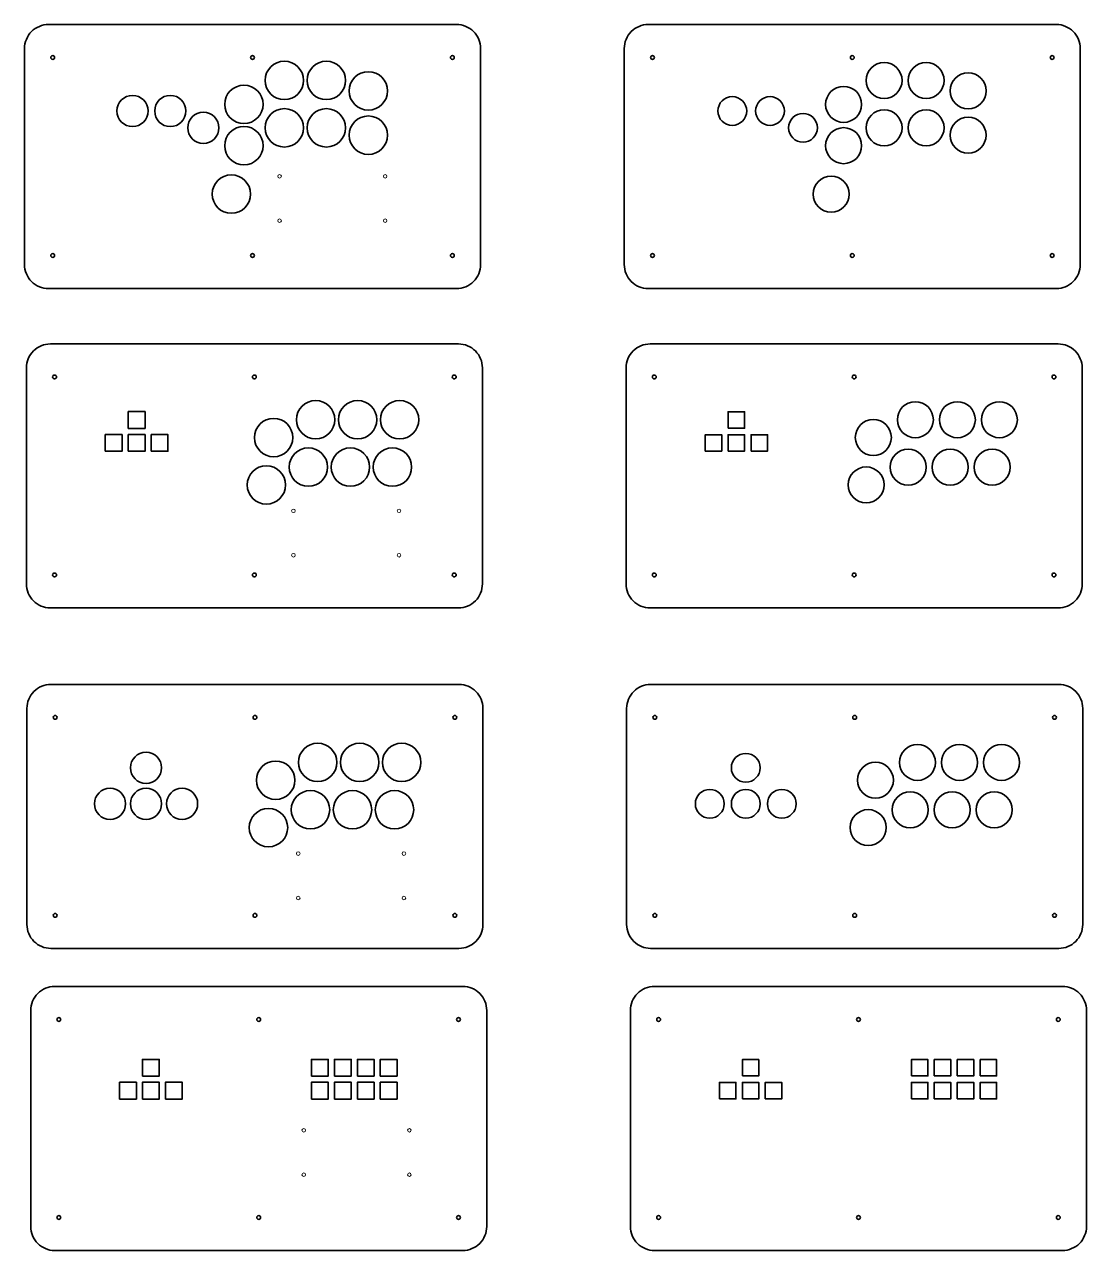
# Model space of a CAD drawing. Header units: millimetres. Extents: x 161 to 1941, y -2211 to 166.
# Drawn here: x 1056 to 1941, y -2211 to -1190 of the extents above; entities that cross this region are included whole.
import ezdxf

# ---------------------------------------------------------------- set-up
doc = ezdxf.new("R2010")
doc.units = ezdxf.units.MM
doc.header["$MEASUREMENT"] = 0
doc.layers.add('Layer 1', color=7, linetype='Continuous')

msp = doc.modelspace()

# ---------------------------------------------------------------- linework, layer by layer
at = {"layer": 'Layer 1', "color": 250, "lineweight": 35}
for points in [[(1142.7067, -1526.233), (1156.7067, -1526.233), (1156.7067, -1512.233), (1142.7067, -1512.233), (1142.7067, -1526.233)], [(1642.5494, -1526.083), (1656.2494, -1526.083), (1656.2494, -1512.383), (1642.5494, -1512.383), (1642.5494, -1526.083)], [(1123.6064, -1545.3333), (1137.6064, -1545.3333), (1137.6064, -1531.3333), (1123.6064, -1531.3333), (1123.6064, -1545.3333)], [(1142.7067, -1545.3333), (1156.7067, -1545.3333), (1156.7067, -1531.3333), (1142.7067, -1531.3333), (1142.7067, -1545.3333)], [(1161.8067, -1545.3333), (1175.8067, -1545.3333), (1175.8067, -1531.3333), (1161.8067, -1531.3333), (1161.8067, -1545.3333)], [(1623.4491, -1545.1833), (1637.1491, -1545.1833), (1637.1491, -1531.4833), (1623.4491, -1531.4833), (1623.4491, -1545.1833)], [(1642.5494, -1545.1833), (1656.2494, -1545.1833), (1656.2494, -1531.4833), (1642.5494, -1531.4833), (1642.5494, -1545.1833)], [(1661.6494, -1545.1833), (1675.3494, -1545.1833), (1675.3494, -1531.4833), (1661.6494, -1531.4833), (1661.6494, -1545.1833)], [(1154.5517, -2065.9898), (1168.5517, -2065.9898), (1168.5517, -2051.9898), (1154.5517, -2051.9898), (1154.5517, -2065.9898)], [(1295.3783, -2065.9898), (1309.3783, -2065.9898), (1309.3783, -2051.9898), (1295.3783, -2051.9898), (1295.3783, -2065.9898)], [(1314.4786, -2065.9898), (1328.4786, -2065.9898), (1328.4786, -2051.9898), (1314.4786, -2051.9898), (1314.4786, -2065.9898)], [(1333.5786, -2065.9898), (1347.5786, -2065.9898), (1347.5786, -2051.9898), (1333.5786, -2051.9898), (1333.5786, -2065.9898)], [(1352.6786, -2065.9898), (1366.6786, -2065.9898), (1366.6786, -2051.9898), (1352.6786, -2051.9898), (1352.6786, -2065.9898)], [(1654.3944, -2065.8398), (1668.0944, -2065.8398), (1668.0944, -2052.1398), (1654.3944, -2052.1398), (1654.3944, -2065.8398)], [(1795.221, -2065.8398), (1808.921, -2065.8398), (1808.921, -2052.1398), (1795.221, -2052.1398), (1795.221, -2065.8398)], [(1814.3213, -2065.8398), (1828.0213, -2065.8398), (1828.0213, -2052.1398), (1814.3213, -2052.1398), (1814.3213, -2065.8398)], [(1833.4213, -2065.8398), (1847.1213, -2065.8398), (1847.1213, -2052.1398), (1833.4213, -2052.1398), (1833.4213, -2065.8398)], [(1852.5213, -2065.8398), (1866.2213, -2065.8398), (1866.2213, -2052.1398), (1852.5213, -2052.1398), (1852.5213, -2065.8398)], [(1135.4514, -2085.0901), (1149.4514, -2085.0901), (1149.4514, -2071.0901), (1135.4514, -2071.0901), (1135.4514, -2085.0901)], [(1154.5517, -2085.0901), (1168.5517, -2085.0901), (1168.5517, -2071.0901), (1154.5517, -2071.0901), (1154.5517, -2085.0901)], [(1173.6517, -2085.0901), (1187.6517, -2085.0901), (1187.6517, -2071.0901), (1173.6517, -2071.0901), (1173.6517, -2085.0901)], [(1295.3783, -2085.0901), (1309.3783, -2085.0901), (1309.3783, -2071.0901), (1295.3783, -2071.0901), (1295.3783, -2085.0901)], [(1314.4786, -2085.0901), (1328.4786, -2085.0901), (1328.4786, -2071.0901), (1314.4786, -2071.0901), (1314.4786, -2085.0901)], [(1333.5786, -2085.0901), (1347.5786, -2085.0901), (1347.5786, -2071.0901), (1333.5786, -2071.0901), (1333.5786, -2085.0901)], [(1352.6786, -2085.0901), (1366.6786, -2085.0901), (1366.6786, -2071.0901), (1352.6786, -2071.0901), (1352.6786, -2085.0901)], [(1635.2941, -2084.9401), (1648.9941, -2084.9401), (1648.9941, -2071.2401), (1635.2941, -2071.2401), (1635.2941, -2084.9401)], [(1654.3944, -2084.9401), (1668.0944, -2084.9401), (1668.0944, -2071.2401), (1654.3944, -2071.2401), (1654.3944, -2084.9401)], [(1673.4944, -2084.9401), (1687.1944, -2084.9401), (1687.1944, -2071.2401), (1673.4944, -2071.2401), (1673.4944, -2084.9401)], [(1795.221, -2084.9401), (1808.921, -2084.9401), (1808.921, -2071.2401), (1795.221, -2071.2401), (1795.221, -2084.9401)], [(1814.3213, -2084.9401), (1828.0213, -2084.9401), (1828.0213, -2071.2401), (1814.3213, -2071.2401), (1814.3213, -2084.9401)], [(1833.4213, -2084.9401), (1847.1213, -2084.9401), (1847.1213, -2071.2401), (1833.4213, -2071.2401), (1833.4213, -2084.9401)], [(1852.5213, -2084.9401), (1866.2213, -2084.9401), (1866.2213, -2071.2401), (1852.5213, -2071.2401), (1852.5213, -2084.9401)]]:
    msp.add_lwpolyline(points, close=True, dxfattribs=at)
for centre, major_axis, ratio in [((1272.7595, -1236.3125), (0, 16), 1), ((1307.7595, -1236.3125), (0, 16), 1), ((1772.4522, -1236.3125), (0, 15), 1), ((1807.4522, -1236.3125), (0, 15), 1), ((1342.7595, -1245.0219), (0, 16), 1), ((1842.4522, -1245.0219), (0, 15), 1), ((1239.0695, -1256.2667), (0, 16), 1), ((1738.7622, -1256.2667), (0, 15), 1), ((1146.2814, -1261.7753), (0, 13.0001), 0.999992308), ((1177.7313, -1261.7504), (0, 13.0001), 0.999992308), ((1645.9741, -1261.7753), (0, 12.0001), 0.999991667), ((1677.424, -1261.7504), (0, 12.0001), 0.999991667), ((1205.2563, -1275.7878), (0, 13.0001), 0.999992308), ((1272.7552, -1275.8125), (0, 16), 1), ((1307.7552, -1275.8125), (0, 16), 1), ((1342.7552, -1281.9314), (0, 16), 1), ((1704.949, -1275.7878), (0, 12.0001), 0.999991667), ((1772.4479, -1275.8125), (0, 15), 1), ((1807.4479, -1275.8125), (0, 15), 1), ((1239.0695, -1290.6625), (0, 16), 1), ((1738.7622, -1290.6625), (0, 15), 1), ((1842.4479, -1281.9314), (0, 15), 1), ((1228.6273, -1331.0115), (0, 16), 1), ((1728.32, -1331.0115), (0, 15), 1), ((1298.8138, -1519.0129), (0, 16), 1), ((1333.8138, -1519.0004), (0, 16), 1), ((1368.8138, -1519.0129), (0, 16), 1), ((1798.5065, -1519.0129), (0, 15), 1), ((1833.5065, -1519.0004), (0, 15), 1), ((1868.5065, -1519.0129), (0, 15), 1), ((1263.8138, -1533.8629), (0, 16), 1), ((1763.5065, -1533.8629), (0, 15), 1), ((1292.8138, -1558.5004), (0, 16), 1), ((1327.8139, -1558.5004), (0, 16), 1), ((1362.8138, -1558.5004), (0, 16), 1), ((1792.5065, -1558.5004), (0, 15), 1), ((1827.5066, -1558.5004), (0, 15), 1), ((1862.5065, -1558.5004), (0, 15), 1), ((1257.8138, -1573.3504), (0, 16), 1), ((1757.5065, -1573.3504), (0, 15), 1), ((1157.5312, -1809.0381), (0, 13.0001), 0.999992308), ((1300.5375, -1804.5567), (0, 16), 1), ((1335.5375, -1804.5442), (0, 16), 1), ((1370.5375, -1804.5567), (0, 16), 1), ((1657.2239, -1809.0381), (0, 12.0001), 0.999991667), ((1800.2302, -1804.5567), (0, 15), 1), ((1835.2302, -1804.5442), (0, 15), 1), ((1870.2302, -1804.5567), (0, 15), 1), ((1265.5375, -1819.4067), (0, 16), 1), ((1765.2302, -1819.4067), (0, 15), 1), ((1127.5312, -1839.0381), (0, 13.0001), 0.999992308), ((1157.5312, -1839.0381), (0, 13.0001), 0.999992308), ((1187.5312, -1839.0381), (0, 13.0001), 0.999992308), ((1294.5375, -1844.0442), (0, 16), 1), ((1329.5376, -1844.0442), (0, 16), 1), ((1364.5375, -1844.0442), (0, 16), 1), ((1627.2239, -1839.0381), (0, 12.0001), 0.999991667), ((1657.2239, -1839.0381), (0, 12.0001), 0.999991667), ((1687.2239, -1839.0381), (0, 12.0001), 0.999991667), ((1794.2302, -1844.0442), (0, 15), 1), ((1829.2303, -1844.0442), (0, 15), 1), ((1864.2302, -1844.0442), (0, 15), 1), ((1259.5375, -1858.8942), (0, 16), 1), ((1759.2302, -1858.8942), (0, 15), 1)]:
    msp.add_ellipse(centre, major_axis=major_axis, ratio=ratio, dxfattribs=at)
at = {"layer": 'Layer 1', "lineweight": 35}
for points, knots in [([(1076.2829, -1409.7195), (1076.2829, -1409.7195), (1416.2829, -1409.7195), (1416.2829, -1409.7195), (1421.5906, -1409.7161), (1426.6796, -1407.6044), (1430.4303, -1403.8489), (1434.181, -1400.0935), (1436.2863, -1395.0271), (1436.2829, -1389.7195), (1436.2829, -1389.7195), (1436.2829, -1209.7195), (1436.2829, -1209.7195), (1436.2796, -1204.4118), (1434.1679, -1199.3228), (1430.4124, -1195.5721), (1426.6569, -1191.8214), (1421.5906, -1189.7161), (1416.2829, -1189.7195), (1416.2829, -1189.7195), (1076.2829, -1189.7195), (1076.2829, -1189.7195), (1070.9752, -1189.7228), (1065.8863, -1191.8345), (1062.1355, -1195.59), (1058.3848, -1199.3454), (1056.2796, -1204.4118), (1056.2829, -1209.7195), (1056.2829, -1209.7195), (1056.2829, -1389.7195), (1056.2829, -1389.7195), (1056.2863, -1395.0271), (1058.3979, -1400.1161), (1062.1534, -1403.8668), (1065.9089, -1407.6175), (1070.9752, -1409.7228), (1076.2829, -1409.7195)], [0, 0, 0, 0, 0.083333333, 0.083333333, 0.083333333, 0.166666667, 0.166666667, 0.166666667, 0.25, 0.25, 0.25, 0.333333333, 0.333333333, 0.333333333, 0.416666667, 0.416666667, 0.416666667, 0.5, 0.5, 0.5, 0.583333333, 0.583333333, 0.583333333, 0.666666667, 0.666666667, 0.666666667, 0.75, 0.75, 0.75, 0.833333333, 0.833333333, 0.833333333, 0.916666667, 0.916666667, 0.916666667, 1, 1, 1, 1]), ([(1575.9756, -1409.7195), (1575.9756, -1409.7195), (1915.9756, -1409.7195), (1915.9756, -1409.7195), (1921.2833, -1409.7161), (1926.3723, -1407.6044), (1930.123, -1403.8489), (1933.8737, -1400.0935), (1935.979, -1395.0271), (1935.9756, -1389.7195), (1935.9756, -1389.7195), (1935.9756, -1209.7195), (1935.9756, -1209.7195), (1935.9723, -1204.4118), (1933.8606, -1199.3228), (1930.1051, -1195.5721), (1926.3496, -1191.8214), (1921.2833, -1189.7161), (1915.9756, -1189.7195), (1915.9756, -1189.7195), (1575.9756, -1189.7195), (1575.9756, -1189.7195), (1570.6679, -1189.7228), (1565.579, -1191.8345), (1561.8282, -1195.59), (1558.0775, -1199.3454), (1555.9723, -1204.4118), (1555.9756, -1209.7195), (1555.9756, -1209.7195), (1555.9756, -1389.7195), (1555.9756, -1389.7195), (1555.979, -1395.0271), (1558.0906, -1400.1161), (1561.8461, -1403.8668), (1565.6016, -1407.6175), (1570.6679, -1409.7228), (1575.9756, -1409.7195)], [0, 0, 0, 0, 0.083333333, 0.083333333, 0.083333333, 0.166666667, 0.166666667, 0.166666667, 0.25, 0.25, 0.25, 0.333333333, 0.333333333, 0.333333333, 0.416666667, 0.416666667, 0.416666667, 0.5, 0.5, 0.5, 0.583333333, 0.583333333, 0.583333333, 0.666666667, 0.666666667, 0.666666667, 0.75, 0.75, 0.75, 0.833333333, 0.833333333, 0.833333333, 0.916666667, 0.916666667, 0.916666667, 1, 1, 1, 1]), ([(1081.3828, -1217.2195), (1081.3828, -1216.3358), (1080.6665, -1215.6195), (1079.7828, -1215.6195), (1078.8991, -1215.6195), (1078.1828, -1216.3358), (1078.1828, -1217.2195), (1078.1828, -1218.1032), (1078.8991, -1218.8195), (1079.7828, -1218.8195), (1080.6665, -1218.8195), (1081.3828, -1218.1032), (1081.3828, -1217.2195)], [0, 0, 0, 0, 0.25, 0.25, 0.25, 0.5, 0.5, 0.5, 0.75, 0.75, 0.75, 1, 1, 1, 1]), ([(1247.8829, -1217.2195), (1247.8829, -1216.3358), (1247.1666, -1215.6195), (1246.2829, -1215.6195), (1245.3992, -1215.6195), (1244.6829, -1216.3358), (1244.6829, -1217.2195), (1244.6829, -1218.1032), (1245.3992, -1218.8195), (1246.2829, -1218.8195), (1247.1666, -1218.8195), (1247.8829, -1218.1032), (1247.8829, -1217.2195)], [0, 0, 0, 0, 0.25, 0.25, 0.25, 0.5, 0.5, 0.5, 0.75, 0.75, 0.75, 1, 1, 1, 1]), ([(1414.3828, -1217.2195), (1414.3828, -1216.3358), (1413.6665, -1215.6195), (1412.7828, -1215.6195), (1411.8991, -1215.6195), (1411.1828, -1216.3358), (1411.1828, -1217.2195), (1411.1828, -1218.1032), (1411.8991, -1218.8195), (1412.7828, -1218.8195), (1413.6665, -1218.8195), (1414.3828, -1218.1032), (1414.3828, -1217.2195)], [0, 0, 0, 0, 0.25, 0.25, 0.25, 0.5, 0.5, 0.5, 0.75, 0.75, 0.75, 1, 1, 1, 1]), ([(1581.0755, -1217.2195), (1581.0755, -1216.3358), (1580.3592, -1215.6195), (1579.4755, -1215.6195), (1578.5918, -1215.6195), (1577.8755, -1216.3358), (1577.8755, -1217.2195), (1577.8755, -1218.1032), (1578.5918, -1218.8195), (1579.4755, -1218.8195), (1580.3592, -1218.8195), (1581.0755, -1218.1032), (1581.0755, -1217.2195)], [0, 0, 0, 0, 0.25, 0.25, 0.25, 0.5, 0.5, 0.5, 0.75, 0.75, 0.75, 1, 1, 1, 1]), ([(1747.5756, -1217.2195), (1747.5756, -1216.3358), (1746.8593, -1215.6195), (1745.9756, -1215.6195), (1745.0919, -1215.6195), (1744.3756, -1216.3358), (1744.3756, -1217.2195), (1744.3756, -1218.1032), (1745.0919, -1218.8195), (1745.9756, -1218.8195), (1746.8593, -1218.8195), (1747.5756, -1218.1032), (1747.5756, -1217.2195)], [0, 0, 0, 0, 0.25, 0.25, 0.25, 0.5, 0.5, 0.5, 0.75, 0.75, 0.75, 1, 1, 1, 1]), ([(1914.0755, -1217.2195), (1914.0755, -1216.3358), (1913.3592, -1215.6195), (1912.4755, -1215.6195), (1911.5918, -1215.6195), (1910.8755, -1216.3358), (1910.8755, -1217.2195), (1910.8755, -1218.1032), (1911.5918, -1218.8195), (1912.4755, -1218.8195), (1913.3592, -1218.8195), (1914.0755, -1218.1032), (1914.0755, -1217.2195)], [0, 0, 0, 0, 0.25, 0.25, 0.25, 0.5, 0.5, 0.5, 0.75, 0.75, 0.75, 1, 1, 1, 1]), ([(1081.3828, -1382.2195), (1081.3828, -1381.3358), (1080.6665, -1380.6195), (1079.7828, -1380.6195), (1078.8991, -1380.6195), (1078.1828, -1381.3358), (1078.1828, -1382.2195), (1078.1828, -1383.1032), (1078.8991, -1383.8195), (1079.7828, -1383.8195), (1080.6665, -1383.8195), (1081.3828, -1383.1032), (1081.3828, -1382.2195)], [0, 0, 0, 0, 0.25, 0.25, 0.25, 0.5, 0.5, 0.5, 0.75, 0.75, 0.75, 1, 1, 1, 1]), ([(1247.8829, -1382.2195), (1247.8829, -1381.3358), (1247.1666, -1380.6195), (1246.2829, -1380.6195), (1245.3992, -1380.6195), (1244.6829, -1381.3358), (1244.6829, -1382.2195), (1244.6829, -1383.1032), (1245.3992, -1383.8195), (1246.2829, -1383.8195), (1247.1666, -1383.8195), (1247.8829, -1383.1032), (1247.8829, -1382.2195)], [0, 0, 0, 0, 0.25, 0.25, 0.25, 0.5, 0.5, 0.5, 0.75, 0.75, 0.75, 1, 1, 1, 1]), ([(1414.3828, -1382.2195), (1414.3828, -1381.3358), (1413.6665, -1380.6195), (1412.7828, -1380.6195), (1411.8991, -1380.6195), (1411.1828, -1381.3358), (1411.1828, -1382.2195), (1411.1828, -1383.1032), (1411.8991, -1383.8195), (1412.7828, -1383.8195), (1413.6665, -1383.8195), (1414.3828, -1383.1032), (1414.3828, -1382.2195)], [0, 0, 0, 0, 0.25, 0.25, 0.25, 0.5, 0.5, 0.5, 0.75, 0.75, 0.75, 1, 1, 1, 1]), ([(1581.0755, -1382.2195), (1581.0755, -1381.3358), (1580.3592, -1380.6195), (1579.4755, -1380.6195), (1578.5918, -1380.6195), (1577.8755, -1381.3358), (1577.8755, -1382.2195), (1577.8755, -1383.1032), (1578.5918, -1383.8195), (1579.4755, -1383.8195), (1580.3592, -1383.8195), (1581.0755, -1383.1032), (1581.0755, -1382.2195)], [0, 0, 0, 0, 0.25, 0.25, 0.25, 0.5, 0.5, 0.5, 0.75, 0.75, 0.75, 1, 1, 1, 1]), ([(1747.5756, -1382.2195), (1747.5756, -1381.3358), (1746.8593, -1380.6195), (1745.9756, -1380.6195), (1745.0919, -1380.6195), (1744.3756, -1381.3358), (1744.3756, -1382.2195), (1744.3756, -1383.1032), (1745.0919, -1383.8195), (1745.9756, -1383.8195), (1746.8593, -1383.8195), (1747.5756, -1383.1032), (1747.5756, -1382.2195)], [0, 0, 0, 0, 0.25, 0.25, 0.25, 0.5, 0.5, 0.5, 0.75, 0.75, 0.75, 1, 1, 1, 1]), ([(1914.0755, -1382.2195), (1914.0755, -1381.3358), (1913.3592, -1380.6195), (1912.4755, -1380.6195), (1911.5918, -1380.6195), (1910.8755, -1381.3358), (1910.8755, -1382.2195), (1910.8755, -1383.1032), (1911.5918, -1383.8195), (1912.4755, -1383.8195), (1913.3592, -1383.8195), (1914.0755, -1383.1032), (1914.0755, -1382.2195)], [0, 0, 0, 0, 0.25, 0.25, 0.25, 0.5, 0.5, 0.5, 0.75, 0.75, 0.75, 1, 1, 1, 1]), ([(1077.8138, -1675.8629), (1077.8138, -1675.8629), (1417.8138, -1675.8629), (1417.8138, -1675.8629), (1423.1215, -1675.8595), (1428.2105, -1673.7478), (1431.9612, -1669.9923), (1435.7119, -1666.2369), (1437.8172, -1661.1705), (1437.8138, -1655.8629), (1437.8138, -1655.8629), (1437.8138, -1475.8629), (1437.8138, -1475.8629), (1437.8105, -1470.5552), (1435.6988, -1465.4662), (1431.9433, -1461.7155), (1428.1878, -1457.9648), (1423.1215, -1455.8595), (1417.8138, -1455.8629), (1417.8138, -1455.8629), (1077.8138, -1455.8629), (1077.8138, -1455.8629), (1072.5061, -1455.8662), (1067.4172, -1457.9779), (1063.6664, -1461.7334), (1059.9157, -1465.4888), (1057.8105, -1470.5552), (1057.8138, -1475.8629), (1057.8138, -1475.8629), (1057.8138, -1655.8629), (1057.8138, -1655.8629), (1057.8172, -1661.1705), (1059.9288, -1666.2595), (1063.6843, -1670.0102), (1067.4398, -1673.7609), (1072.5061, -1675.8662), (1077.8138, -1675.8629)], [0, 0, 0, 0, 0.083333333, 0.083333333, 0.083333333, 0.166666667, 0.166666667, 0.166666667, 0.25, 0.25, 0.25, 0.333333333, 0.333333333, 0.333333333, 0.416666667, 0.416666667, 0.416666667, 0.5, 0.5, 0.5, 0.583333333, 0.583333333, 0.583333333, 0.666666667, 0.666666667, 0.666666667, 0.75, 0.75, 0.75, 0.833333333, 0.833333333, 0.833333333, 0.916666667, 0.916666667, 0.916666667, 1, 1, 1, 1]), ([(1577.5065, -1675.8629), (1577.5065, -1675.8629), (1917.5065, -1675.8629), (1917.5065, -1675.8629), (1922.8142, -1675.8595), (1927.9032, -1673.7478), (1931.6539, -1669.9923), (1935.4046, -1666.2369), (1937.5099, -1661.1705), (1937.5065, -1655.8629), (1937.5065, -1655.8629), (1937.5065, -1475.8629), (1937.5065, -1475.8629), (1937.5032, -1470.5552), (1935.3915, -1465.4662), (1931.636, -1461.7155), (1927.8805, -1457.9648), (1922.8142, -1455.8595), (1917.5065, -1455.8629), (1917.5065, -1455.8629), (1577.5065, -1455.8629), (1577.5065, -1455.8629), (1572.1988, -1455.8662), (1567.1099, -1457.9779), (1563.3591, -1461.7334), (1559.6084, -1465.4888), (1557.5032, -1470.5552), (1557.5065, -1475.8629), (1557.5065, -1475.8629), (1557.5065, -1655.8629), (1557.5065, -1655.8629), (1557.5099, -1661.1705), (1559.6215, -1666.2595), (1563.377, -1670.0102), (1567.1325, -1673.7609), (1572.1988, -1675.8662), (1577.5065, -1675.8629)], [0, 0, 0, 0, 0.083333333, 0.083333333, 0.083333333, 0.166666667, 0.166666667, 0.166666667, 0.25, 0.25, 0.25, 0.333333333, 0.333333333, 0.333333333, 0.416666667, 0.416666667, 0.416666667, 0.5, 0.5, 0.5, 0.583333333, 0.583333333, 0.583333333, 0.666666667, 0.666666667, 0.666666667, 0.75, 0.75, 0.75, 0.833333333, 0.833333333, 0.833333333, 0.916666667, 0.916666667, 0.916666667, 1, 1, 1, 1]), ([(1082.9137, -1483.3629), (1082.9137, -1482.4792), (1082.1974, -1481.7629), (1081.3137, -1481.7629), (1080.43, -1481.7629), (1079.7137, -1482.4792), (1079.7137, -1483.3629), (1079.7137, -1484.2466), (1080.43, -1484.9629), (1081.3137, -1484.9629), (1082.1974, -1484.9629), (1082.9137, -1484.2466), (1082.9137, -1483.3629)], [0, 0, 0, 0, 0.25, 0.25, 0.25, 0.5, 0.5, 0.5, 0.75, 0.75, 0.75, 1, 1, 1, 1]), ([(1249.4138, -1483.3629), (1249.4138, -1482.4792), (1248.6975, -1481.7629), (1247.8138, -1481.7629), (1246.9301, -1481.7629), (1246.2138, -1482.4792), (1246.2138, -1483.3629), (1246.2138, -1484.2466), (1246.9301, -1484.9629), (1247.8138, -1484.9629), (1248.6975, -1484.9629), (1249.4138, -1484.2466), (1249.4138, -1483.3629)], [0, 0, 0, 0, 0.25, 0.25, 0.25, 0.5, 0.5, 0.5, 0.75, 0.75, 0.75, 1, 1, 1, 1]), ([(1415.9137, -1483.3629), (1415.9137, -1482.4792), (1415.1974, -1481.7629), (1414.3137, -1481.7629), (1413.43, -1481.7629), (1412.7137, -1482.4792), (1412.7137, -1483.3629), (1412.7137, -1484.2466), (1413.43, -1484.9629), (1414.3137, -1484.9629), (1415.1974, -1484.9629), (1415.9137, -1484.2466), (1415.9137, -1483.3629)], [0, 0, 0, 0, 0.25, 0.25, 0.25, 0.5, 0.5, 0.5, 0.75, 0.75, 0.75, 1, 1, 1, 1]), ([(1582.6064, -1483.3629), (1582.6064, -1482.4792), (1581.8901, -1481.7629), (1581.0064, -1481.7629), (1580.1227, -1481.7629), (1579.4064, -1482.4792), (1579.4064, -1483.3629), (1579.4064, -1484.2466), (1580.1227, -1484.9629), (1581.0064, -1484.9629), (1581.8901, -1484.9629), (1582.6064, -1484.2466), (1582.6064, -1483.3629)], [0, 0, 0, 0, 0.25, 0.25, 0.25, 0.5, 0.5, 0.5, 0.75, 0.75, 0.75, 1, 1, 1, 1]), ([(1749.1065, -1483.3629), (1749.1065, -1482.4792), (1748.3902, -1481.7629), (1747.5065, -1481.7629), (1746.6228, -1481.7629), (1745.9065, -1482.4792), (1745.9065, -1483.3629), (1745.9065, -1484.2466), (1746.6228, -1484.9629), (1747.5065, -1484.9629), (1748.3902, -1484.9629), (1749.1065, -1484.2466), (1749.1065, -1483.3629)], [0, 0, 0, 0, 0.25, 0.25, 0.25, 0.5, 0.5, 0.5, 0.75, 0.75, 0.75, 1, 1, 1, 1]), ([(1915.6064, -1483.3629), (1915.6064, -1482.4792), (1914.8901, -1481.7629), (1914.0064, -1481.7629), (1913.1227, -1481.7629), (1912.4064, -1482.4792), (1912.4064, -1483.3629), (1912.4064, -1484.2466), (1913.1227, -1484.9629), (1914.0064, -1484.9629), (1914.8901, -1484.9629), (1915.6064, -1484.2466), (1915.6064, -1483.3629)], [0, 0, 0, 0, 0.25, 0.25, 0.25, 0.5, 0.5, 0.5, 0.75, 0.75, 0.75, 1, 1, 1, 1]), ([(1082.9137, -1648.3629), (1082.9137, -1647.4792), (1082.1974, -1646.7629), (1081.3137, -1646.7629), (1080.43, -1646.7629), (1079.7137, -1647.4792), (1079.7137, -1648.3629), (1079.7137, -1649.2466), (1080.43, -1649.9629), (1081.3137, -1649.9629), (1082.1974, -1649.9629), (1082.9137, -1649.2466), (1082.9137, -1648.3629)], [0, 0, 0, 0, 0.25, 0.25, 0.25, 0.5, 0.5, 0.5, 0.75, 0.75, 0.75, 1, 1, 1, 1]), ([(1249.4138, -1648.3629), (1249.4138, -1647.4792), (1248.6975, -1646.7629), (1247.8138, -1646.7629), (1246.9301, -1646.7629), (1246.2138, -1647.4792), (1246.2138, -1648.3629), (1246.2138, -1649.2466), (1246.9301, -1649.9629), (1247.8138, -1649.9629), (1248.6975, -1649.9629), (1249.4138, -1649.2466), (1249.4138, -1648.3629)], [0, 0, 0, 0, 0.25, 0.25, 0.25, 0.5, 0.5, 0.5, 0.75, 0.75, 0.75, 1, 1, 1, 1]), ([(1415.9137, -1648.3629), (1415.9137, -1647.4792), (1415.1974, -1646.7629), (1414.3137, -1646.7629), (1413.43, -1646.7629), (1412.7137, -1647.4792), (1412.7137, -1648.3629), (1412.7137, -1649.2466), (1413.43, -1649.9629), (1414.3137, -1649.9629), (1415.1974, -1649.9629), (1415.9137, -1649.2466), (1415.9137, -1648.3629)], [0, 0, 0, 0, 0.25, 0.25, 0.25, 0.5, 0.5, 0.5, 0.75, 0.75, 0.75, 1, 1, 1, 1]), ([(1582.6064, -1648.3629), (1582.6064, -1647.4792), (1581.8901, -1646.7629), (1581.0064, -1646.7629), (1580.1227, -1646.7629), (1579.4064, -1647.4792), (1579.4064, -1648.3629), (1579.4064, -1649.2466), (1580.1227, -1649.9629), (1581.0064, -1649.9629), (1581.8901, -1649.9629), (1582.6064, -1649.2466), (1582.6064, -1648.3629)], [0, 0, 0, 0, 0.25, 0.25, 0.25, 0.5, 0.5, 0.5, 0.75, 0.75, 0.75, 1, 1, 1, 1]), ([(1749.1065, -1648.3629), (1749.1065, -1647.4792), (1748.3902, -1646.7629), (1747.5065, -1646.7629), (1746.6228, -1646.7629), (1745.9065, -1647.4792), (1745.9065, -1648.3629), (1745.9065, -1649.2466), (1746.6228, -1649.9629), (1747.5065, -1649.9629), (1748.3902, -1649.9629), (1749.1065, -1649.2466), (1749.1065, -1648.3629)], [0, 0, 0, 0, 0.25, 0.25, 0.25, 0.5, 0.5, 0.5, 0.75, 0.75, 0.75, 1, 1, 1, 1]), ([(1915.6064, -1648.3629), (1915.6064, -1647.4792), (1914.8901, -1646.7629), (1914.0064, -1646.7629), (1913.1227, -1646.7629), (1912.4064, -1647.4792), (1912.4064, -1648.3629), (1912.4064, -1649.2466), (1913.1227, -1649.9629), (1914.0064, -1649.9629), (1914.8901, -1649.9629), (1915.6064, -1649.2466), (1915.6064, -1648.3629)], [0, 0, 0, 0, 0.25, 0.25, 0.25, 0.5, 0.5, 0.5, 0.75, 0.75, 0.75, 1, 1, 1, 1]), ([(1078.2763, -1959.5304), (1078.2763, -1959.5304), (1418.2763, -1959.5304), (1418.2763, -1959.5304), (1423.584, -1959.527), (1428.673, -1957.4153), (1432.4237, -1953.6598), (1436.1744, -1949.9044), (1438.2797, -1944.838), (1438.2763, -1939.5304), (1438.2763, -1939.5304), (1438.2763, -1759.5304), (1438.2763, -1759.5304), (1438.273, -1754.2227), (1436.1613, -1749.1337), (1432.4058, -1745.383), (1428.6503, -1741.6323), (1423.584, -1739.527), (1418.2763, -1739.5304), (1418.2763, -1739.5304), (1078.2763, -1739.5304), (1078.2763, -1739.5304), (1072.9686, -1739.5337), (1067.8797, -1741.6454), (1064.1289, -1745.4009), (1060.3782, -1749.1563), (1058.273, -1754.2227), (1058.2763, -1759.5304), (1058.2763, -1759.5304), (1058.2763, -1939.5304), (1058.2763, -1939.5304), (1058.2797, -1944.838), (1060.3913, -1949.927), (1064.1468, -1953.6777), (1067.9023, -1957.4284), (1072.9686, -1959.5337), (1078.2763, -1959.5304)], [0, 0, 0, 0, 0.083333333, 0.083333333, 0.083333333, 0.166666667, 0.166666667, 0.166666667, 0.25, 0.25, 0.25, 0.333333333, 0.333333333, 0.333333333, 0.416666667, 0.416666667, 0.416666667, 0.5, 0.5, 0.5, 0.583333333, 0.583333333, 0.583333333, 0.666666667, 0.666666667, 0.666666667, 0.75, 0.75, 0.75, 0.833333333, 0.833333333, 0.833333333, 0.916666667, 0.916666667, 0.916666667, 1, 1, 1, 1]), ([(1577.969, -1959.5304), (1577.969, -1959.5304), (1917.969, -1959.5304), (1917.969, -1959.5304), (1923.2767, -1959.527), (1928.3657, -1957.4153), (1932.1164, -1953.6598), (1935.8671, -1949.9044), (1937.9724, -1944.838), (1937.969, -1939.5304), (1937.969, -1939.5304), (1937.969, -1759.5304), (1937.969, -1759.5304), (1937.9657, -1754.2227), (1935.854, -1749.1337), (1932.0985, -1745.383), (1928.343, -1741.6323), (1923.2767, -1739.527), (1917.969, -1739.5304), (1917.969, -1739.5304), (1577.969, -1739.5304), (1577.969, -1739.5304), (1572.6613, -1739.5337), (1567.5724, -1741.6454), (1563.8216, -1745.4009), (1560.0709, -1749.1563), (1557.9657, -1754.2227), (1557.969, -1759.5304), (1557.969, -1759.5304), (1557.969, -1939.5304), (1557.969, -1939.5304), (1557.9724, -1944.838), (1560.084, -1949.927), (1563.8395, -1953.6777), (1567.595, -1957.4284), (1572.6613, -1959.5337), (1577.969, -1959.5304)], [0, 0, 0, 0, 0.083333333, 0.083333333, 0.083333333, 0.166666667, 0.166666667, 0.166666667, 0.25, 0.25, 0.25, 0.333333333, 0.333333333, 0.333333333, 0.416666667, 0.416666667, 0.416666667, 0.5, 0.5, 0.5, 0.583333333, 0.583333333, 0.583333333, 0.666666667, 0.666666667, 0.666666667, 0.75, 0.75, 0.75, 0.833333333, 0.833333333, 0.833333333, 0.916666667, 0.916666667, 0.916666667, 1, 1, 1, 1]), ([(1083.3762, -1767.0304), (1083.3762, -1766.1467), (1082.6599, -1765.4304), (1081.7762, -1765.4304), (1080.8925, -1765.4304), (1080.1762, -1766.1467), (1080.1762, -1767.0304), (1080.1762, -1767.9141), (1080.8925, -1768.6304), (1081.7762, -1768.6304), (1082.6599, -1768.6304), (1083.3762, -1767.9141), (1083.3762, -1767.0304)], [0, 0, 0, 0, 0.25, 0.25, 0.25, 0.5, 0.5, 0.5, 0.75, 0.75, 0.75, 1, 1, 1, 1]), ([(1249.8763, -1767.0304), (1249.8763, -1766.1467), (1249.16, -1765.4304), (1248.2763, -1765.4304), (1247.3926, -1765.4304), (1246.6763, -1766.1467), (1246.6763, -1767.0304), (1246.6763, -1767.9141), (1247.3926, -1768.6304), (1248.2763, -1768.6304), (1249.16, -1768.6304), (1249.8763, -1767.9141), (1249.8763, -1767.0304)], [0, 0, 0, 0, 0.25, 0.25, 0.25, 0.5, 0.5, 0.5, 0.75, 0.75, 0.75, 1, 1, 1, 1]), ([(1416.3762, -1767.0304), (1416.3762, -1766.1467), (1415.6599, -1765.4304), (1414.7762, -1765.4304), (1413.8925, -1765.4304), (1413.1762, -1766.1467), (1413.1762, -1767.0304), (1413.1762, -1767.9141), (1413.8925, -1768.6304), (1414.7762, -1768.6304), (1415.6599, -1768.6304), (1416.3762, -1767.9141), (1416.3762, -1767.0304)], [0, 0, 0, 0, 0.25, 0.25, 0.25, 0.5, 0.5, 0.5, 0.75, 0.75, 0.75, 1, 1, 1, 1]), ([(1583.0689, -1767.0304), (1583.0689, -1766.1467), (1582.3526, -1765.4304), (1581.4689, -1765.4304), (1580.5852, -1765.4304), (1579.8689, -1766.1467), (1579.8689, -1767.0304), (1579.8689, -1767.9141), (1580.5852, -1768.6304), (1581.4689, -1768.6304), (1582.3526, -1768.6304), (1583.0689, -1767.9141), (1583.0689, -1767.0304)], [0, 0, 0, 0, 0.25, 0.25, 0.25, 0.5, 0.5, 0.5, 0.75, 0.75, 0.75, 1, 1, 1, 1]), ([(1749.569, -1767.0304), (1749.569, -1766.1467), (1748.8527, -1765.4304), (1747.969, -1765.4304), (1747.0853, -1765.4304), (1746.369, -1766.1467), (1746.369, -1767.0304), (1746.369, -1767.9141), (1747.0853, -1768.6304), (1747.969, -1768.6304), (1748.8527, -1768.6304), (1749.569, -1767.9141), (1749.569, -1767.0304)], [0, 0, 0, 0, 0.25, 0.25, 0.25, 0.5, 0.5, 0.5, 0.75, 0.75, 0.75, 1, 1, 1, 1]), ([(1916.0689, -1767.0304), (1916.0689, -1766.1467), (1915.3526, -1765.4304), (1914.4689, -1765.4304), (1913.5852, -1765.4304), (1912.8689, -1766.1467), (1912.8689, -1767.0304), (1912.8689, -1767.9141), (1913.5852, -1768.6304), (1914.4689, -1768.6304), (1915.3526, -1768.6304), (1916.0689, -1767.9141), (1916.0689, -1767.0304)], [0, 0, 0, 0, 0.25, 0.25, 0.25, 0.5, 0.5, 0.5, 0.75, 0.75, 0.75, 1, 1, 1, 1]), ([(1083.3762, -1932.0304), (1083.3762, -1931.1467), (1082.6599, -1930.4304), (1081.7762, -1930.4304), (1080.8925, -1930.4304), (1080.1762, -1931.1467), (1080.1762, -1932.0304), (1080.1762, -1932.9141), (1080.8925, -1933.6304), (1081.7762, -1933.6304), (1082.6599, -1933.6304), (1083.3762, -1932.9141), (1083.3762, -1932.0304)], [0, 0, 0, 0, 0.25, 0.25, 0.25, 0.5, 0.5, 0.5, 0.75, 0.75, 0.75, 1, 1, 1, 1]), ([(1249.8763, -1932.0304), (1249.8763, -1931.1467), (1249.16, -1930.4304), (1248.2763, -1930.4304), (1247.3926, -1930.4304), (1246.6763, -1931.1467), (1246.6763, -1932.0304), (1246.6763, -1932.9141), (1247.3926, -1933.6304), (1248.2763, -1933.6304), (1249.16, -1933.6304), (1249.8763, -1932.9141), (1249.8763, -1932.0304)], [0, 0, 0, 0, 0.25, 0.25, 0.25, 0.5, 0.5, 0.5, 0.75, 0.75, 0.75, 1, 1, 1, 1]), ([(1416.3762, -1932.0304), (1416.3762, -1931.1467), (1415.6599, -1930.4304), (1414.7762, -1930.4304), (1413.8925, -1930.4304), (1413.1762, -1931.1467), (1413.1762, -1932.0304), (1413.1762, -1932.9141), (1413.8925, -1933.6304), (1414.7762, -1933.6304), (1415.6599, -1933.6304), (1416.3762, -1932.9141), (1416.3762, -1932.0304)], [0, 0, 0, 0, 0.25, 0.25, 0.25, 0.5, 0.5, 0.5, 0.75, 0.75, 0.75, 1, 1, 1, 1]), ([(1583.0689, -1932.0304), (1583.0689, -1931.1467), (1582.3526, -1930.4304), (1581.4689, -1930.4304), (1580.5852, -1930.4304), (1579.8689, -1931.1467), (1579.8689, -1932.0304), (1579.8689, -1932.9141), (1580.5852, -1933.6304), (1581.4689, -1933.6304), (1582.3526, -1933.6304), (1583.0689, -1932.9141), (1583.0689, -1932.0304)], [0, 0, 0, 0, 0.25, 0.25, 0.25, 0.5, 0.5, 0.5, 0.75, 0.75, 0.75, 1, 1, 1, 1]), ([(1749.569, -1932.0304), (1749.569, -1931.1467), (1748.8527, -1930.4304), (1747.969, -1930.4304), (1747.0853, -1930.4304), (1746.369, -1931.1467), (1746.369, -1932.0304), (1746.369, -1932.9141), (1747.0853, -1933.6304), (1747.969, -1933.6304), (1748.8527, -1933.6304), (1749.569, -1932.9141), (1749.569, -1932.0304)], [0, 0, 0, 0, 0.25, 0.25, 0.25, 0.5, 0.5, 0.5, 0.75, 0.75, 0.75, 1, 1, 1, 1]), ([(1916.0689, -1932.0304), (1916.0689, -1931.1467), (1915.3526, -1930.4304), (1914.4689, -1930.4304), (1913.5852, -1930.4304), (1912.8689, -1931.1467), (1912.8689, -1932.0304), (1912.8689, -1932.9141), (1913.5852, -1933.6304), (1914.4689, -1933.6304), (1915.3526, -1933.6304), (1916.0689, -1932.9141), (1916.0689, -1932.0304)], [0, 0, 0, 0, 0.25, 0.25, 0.25, 0.5, 0.5, 0.5, 0.75, 0.75, 0.75, 1, 1, 1, 1]), ([(1081.4031, -2211.2408), (1081.4031, -2211.2408), (1421.4031, -2211.2408), (1421.4031, -2211.2408), (1426.7108, -2211.2374), (1431.7998, -2209.1257), (1435.5505, -2205.3702), (1439.3012, -2201.6148), (1441.4065, -2196.5484), (1441.4031, -2191.2408), (1441.4031, -2191.2408), (1441.4031, -2011.2408), (1441.4031, -2011.2408), (1441.3998, -2005.9331), (1439.2881, -2000.8441), (1435.5326, -1997.0934), (1431.7771, -1993.3427), (1426.7108, -1991.2374), (1421.4031, -1991.2408), (1421.4031, -1991.2408), (1081.4031, -1991.2408), (1081.4031, -1991.2408), (1076.0954, -1991.2441), (1071.0065, -1993.3558), (1067.2557, -1997.1113), (1063.505, -2000.8667), (1061.3998, -2005.9331), (1061.4031, -2011.2408), (1061.4031, -2011.2408), (1061.4031, -2191.2408), (1061.4031, -2191.2408), (1061.4065, -2196.5484), (1063.5181, -2201.6374), (1067.2736, -2205.3881), (1071.0291, -2209.1388), (1076.0954, -2211.2441), (1081.4031, -2211.2408)], [0, 0, 0, 0, 0.083333333, 0.083333333, 0.083333333, 0.166666667, 0.166666667, 0.166666667, 0.25, 0.25, 0.25, 0.333333333, 0.333333333, 0.333333333, 0.416666667, 0.416666667, 0.416666667, 0.5, 0.5, 0.5, 0.583333333, 0.583333333, 0.583333333, 0.666666667, 0.666666667, 0.666666667, 0.75, 0.75, 0.75, 0.833333333, 0.833333333, 0.833333333, 0.916666667, 0.916666667, 0.916666667, 1, 1, 1, 1]), ([(1581.0958, -2211.2408), (1581.0958, -2211.2408), (1921.0958, -2211.2408), (1921.0958, -2211.2408), (1926.4035, -2211.2374), (1931.4925, -2209.1257), (1935.2432, -2205.3702), (1938.9939, -2201.6148), (1941.0992, -2196.5484), (1941.0958, -2191.2408), (1941.0958, -2191.2408), (1941.0958, -2011.2408), (1941.0958, -2011.2408), (1941.0925, -2005.9331), (1938.9808, -2000.8441), (1935.2253, -1997.0934), (1931.4698, -1993.3427), (1926.4035, -1991.2374), (1921.0958, -1991.2408), (1921.0958, -1991.2408), (1581.0958, -1991.2408), (1581.0958, -1991.2408), (1575.7881, -1991.2441), (1570.6992, -1993.3558), (1566.9484, -1997.1113), (1563.1977, -2000.8667), (1561.0925, -2005.9331), (1561.0958, -2011.2408), (1561.0958, -2011.2408), (1561.0958, -2191.2408), (1561.0958, -2191.2408), (1561.0992, -2196.5484), (1563.2108, -2201.6374), (1566.9663, -2205.3881), (1570.7218, -2209.1388), (1575.7881, -2211.2441), (1581.0958, -2211.2408)], [0, 0, 0, 0, 0.083333333, 0.083333333, 0.083333333, 0.166666667, 0.166666667, 0.166666667, 0.25, 0.25, 0.25, 0.333333333, 0.333333333, 0.333333333, 0.416666667, 0.416666667, 0.416666667, 0.5, 0.5, 0.5, 0.583333333, 0.583333333, 0.583333333, 0.666666667, 0.666666667, 0.666666667, 0.75, 0.75, 0.75, 0.833333333, 0.833333333, 0.833333333, 0.916666667, 0.916666667, 0.916666667, 1, 1, 1, 1]), ([(1086.503, -2018.7408), (1086.503, -2017.8571), (1085.7867, -2017.1408), (1084.903, -2017.1408), (1084.0193, -2017.1408), (1083.303, -2017.8571), (1083.303, -2018.7408), (1083.303, -2019.6245), (1084.0193, -2020.3408), (1084.903, -2020.3408), (1085.7867, -2020.3408), (1086.503, -2019.6245), (1086.503, -2018.7408)], [0, 0, 0, 0, 0.25, 0.25, 0.25, 0.5, 0.5, 0.5, 0.75, 0.75, 0.75, 1, 1, 1, 1]), ([(1253.0031, -2018.7408), (1253.0031, -2017.8571), (1252.2868, -2017.1408), (1251.4031, -2017.1408), (1250.5194, -2017.1408), (1249.8031, -2017.8571), (1249.8031, -2018.7408), (1249.8031, -2019.6245), (1250.5194, -2020.3408), (1251.4031, -2020.3408), (1252.2868, -2020.3408), (1253.0031, -2019.6245), (1253.0031, -2018.7408)], [0, 0, 0, 0, 0.25, 0.25, 0.25, 0.5, 0.5, 0.5, 0.75, 0.75, 0.75, 1, 1, 1, 1]), ([(1419.503, -2018.7408), (1419.503, -2017.8571), (1418.7867, -2017.1408), (1417.903, -2017.1408), (1417.0193, -2017.1408), (1416.303, -2017.8571), (1416.303, -2018.7408), (1416.303, -2019.6245), (1417.0193, -2020.3408), (1417.903, -2020.3408), (1418.7867, -2020.3408), (1419.503, -2019.6245), (1419.503, -2018.7408)], [0, 0, 0, 0, 0.25, 0.25, 0.25, 0.5, 0.5, 0.5, 0.75, 0.75, 0.75, 1, 1, 1, 1]), ([(1586.1957, -2018.7408), (1586.1957, -2017.8571), (1585.4794, -2017.1408), (1584.5957, -2017.1408), (1583.712, -2017.1408), (1582.9957, -2017.8571), (1582.9957, -2018.7408), (1582.9957, -2019.6245), (1583.712, -2020.3408), (1584.5957, -2020.3408), (1585.4794, -2020.3408), (1586.1957, -2019.6245), (1586.1957, -2018.7408)], [0, 0, 0, 0, 0.25, 0.25, 0.25, 0.5, 0.5, 0.5, 0.75, 0.75, 0.75, 1, 1, 1, 1]), ([(1752.6958, -2018.7408), (1752.6958, -2017.8571), (1751.9795, -2017.1408), (1751.0958, -2017.1408), (1750.2121, -2017.1408), (1749.4958, -2017.8571), (1749.4958, -2018.7408), (1749.4958, -2019.6245), (1750.2121, -2020.3408), (1751.0958, -2020.3408), (1751.9795, -2020.3408), (1752.6958, -2019.6245), (1752.6958, -2018.7408)], [0, 0, 0, 0, 0.25, 0.25, 0.25, 0.5, 0.5, 0.5, 0.75, 0.75, 0.75, 1, 1, 1, 1]), ([(1919.1957, -2018.7408), (1919.1957, -2017.8571), (1918.4794, -2017.1408), (1917.5957, -2017.1408), (1916.712, -2017.1408), (1915.9957, -2017.8571), (1915.9957, -2018.7408), (1915.9957, -2019.6245), (1916.712, -2020.3408), (1917.5957, -2020.3408), (1918.4794, -2020.3408), (1919.1957, -2019.6245), (1919.1957, -2018.7408)], [0, 0, 0, 0, 0.25, 0.25, 0.25, 0.5, 0.5, 0.5, 0.75, 0.75, 0.75, 1, 1, 1, 1]), ([(1086.503, -2183.7408), (1086.503, -2182.8571), (1085.7867, -2182.1408), (1084.903, -2182.1408), (1084.0193, -2182.1408), (1083.303, -2182.8571), (1083.303, -2183.7408), (1083.303, -2184.6245), (1084.0193, -2185.3408), (1084.903, -2185.3408), (1085.7867, -2185.3408), (1086.503, -2184.6245), (1086.503, -2183.7408)], [0, 0, 0, 0, 0.25, 0.25, 0.25, 0.5, 0.5, 0.5, 0.75, 0.75, 0.75, 1, 1, 1, 1]), ([(1253.0031, -2183.7408), (1253.0031, -2182.8571), (1252.2868, -2182.1408), (1251.4031, -2182.1408), (1250.5194, -2182.1408), (1249.8031, -2182.8571), (1249.8031, -2183.7408), (1249.8031, -2184.6245), (1250.5194, -2185.3408), (1251.4031, -2185.3408), (1252.2868, -2185.3408), (1253.0031, -2184.6245), (1253.0031, -2183.7408)], [0, 0, 0, 0, 0.25, 0.25, 0.25, 0.5, 0.5, 0.5, 0.75, 0.75, 0.75, 1, 1, 1, 1]), ([(1419.503, -2183.7408), (1419.503, -2182.8571), (1418.7867, -2182.1408), (1417.903, -2182.1408), (1417.0193, -2182.1408), (1416.303, -2182.8571), (1416.303, -2183.7408), (1416.303, -2184.6245), (1417.0193, -2185.3408), (1417.903, -2185.3408), (1418.7867, -2185.3408), (1419.503, -2184.6245), (1419.503, -2183.7408)], [0, 0, 0, 0, 0.25, 0.25, 0.25, 0.5, 0.5, 0.5, 0.75, 0.75, 0.75, 1, 1, 1, 1]), ([(1586.1957, -2183.7408), (1586.1957, -2182.8571), (1585.4794, -2182.1408), (1584.5957, -2182.1408), (1583.712, -2182.1408), (1582.9957, -2182.8571), (1582.9957, -2183.7408), (1582.9957, -2184.6245), (1583.712, -2185.3408), (1584.5957, -2185.3408), (1585.4794, -2185.3408), (1586.1957, -2184.6245), (1586.1957, -2183.7408)], [0, 0, 0, 0, 0.25, 0.25, 0.25, 0.5, 0.5, 0.5, 0.75, 0.75, 0.75, 1, 1, 1, 1]), ([(1752.6958, -2183.7408), (1752.6958, -2182.8571), (1751.9795, -2182.1408), (1751.0958, -2182.1408), (1750.2121, -2182.1408), (1749.4958, -2182.8571), (1749.4958, -2183.7408), (1749.4958, -2184.6245), (1750.2121, -2185.3408), (1751.0958, -2185.3408), (1751.9795, -2185.3408), (1752.6958, -2184.6245), (1752.6958, -2183.7408)], [0, 0, 0, 0, 0.25, 0.25, 0.25, 0.5, 0.5, 0.5, 0.75, 0.75, 0.75, 1, 1, 1, 1]), ([(1919.1957, -2183.7408), (1919.1957, -2182.8571), (1918.4794, -2182.1408), (1917.5957, -2182.1408), (1916.712, -2182.1408), (1915.9957, -2182.8571), (1915.9957, -2183.7408), (1915.9957, -2184.6245), (1916.712, -2185.3408), (1917.5957, -2185.3408), (1918.4794, -2185.3408), (1919.1957, -2184.6245), (1919.1957, -2183.7408)], [0, 0, 0, 0, 0.25, 0.25, 0.25, 0.5, 0.5, 0.5, 0.75, 0.75, 0.75, 1, 1, 1, 1])]:
    msp.add_open_spline(points, degree=3, knots=knots, dxfattribs=at)
at = {"layer": 'Layer 1', "color": 250, "lineweight": 18}
for points in [[(1270.2647, -1316.1835), (1270.2647, -1317.0119), (1269.5931, -1317.6835), (1268.7647, -1317.6835), (1267.9363, -1317.6835), (1267.2647, -1317.0119), (1267.2647, -1316.1835), (1267.2647, -1315.3551), (1267.9363, -1314.6835), (1268.7647, -1314.6835), (1269.5931, -1314.6835), (1270.2647, -1315.3551), (1270.2647, -1316.1835)], [(1358.2647, -1316.1835), (1358.2647, -1317.0119), (1357.5931, -1317.6835), (1356.7647, -1317.6835), (1355.9363, -1317.6835), (1355.2647, -1317.0119), (1355.2647, -1316.1835), (1355.2647, -1315.3551), (1355.9363, -1314.6835), (1356.7647, -1314.6835), (1357.5931, -1314.6835), (1358.2647, -1315.3551), (1358.2647, -1316.1835)], [(1270.2647, -1353.1835), (1270.2647, -1354.0119), (1269.5931, -1354.6835), (1268.7647, -1354.6835), (1267.9363, -1354.6835), (1267.2647, -1354.0119), (1267.2647, -1353.1835), (1267.2647, -1352.3551), (1267.9363, -1351.6835), (1268.7647, -1351.6835), (1269.5931, -1351.6835), (1270.2647, -1352.3551), (1270.2647, -1353.1835)], [(1358.2647, -1353.1835), (1358.2647, -1354.0119), (1357.5931, -1354.6835), (1356.7647, -1354.6835), (1355.9363, -1354.6835), (1355.2647, -1354.0119), (1355.2647, -1353.1835), (1355.2647, -1352.3551), (1355.9363, -1351.6835), (1356.7647, -1351.6835), (1357.5931, -1351.6835), (1358.2647, -1352.3551), (1358.2647, -1353.1835)], [(1281.8278, -1594.9393), (1281.8278, -1595.7677), (1281.1562, -1596.4393), (1280.3278, -1596.4393), (1279.4994, -1596.4393), (1278.8278, -1595.7677), (1278.8278, -1594.9393), (1278.8278, -1594.1109), (1279.4994, -1593.4393), (1280.3278, -1593.4393), (1281.1562, -1593.4393), (1281.8278, -1594.1109), (1281.8278, -1594.9393)], [(1369.8278, -1594.9393), (1369.8278, -1595.7677), (1369.1562, -1596.4393), (1368.3278, -1596.4393), (1367.4994, -1596.4393), (1366.8278, -1595.7677), (1366.8278, -1594.9393), (1366.8278, -1594.1109), (1367.4994, -1593.4393), (1368.3278, -1593.4393), (1369.1562, -1593.4393), (1369.8278, -1594.1109), (1369.8278, -1594.9393)], [(1281.8278, -1631.9393), (1281.8278, -1632.7677), (1281.1562, -1633.4393), (1280.3278, -1633.4393), (1279.4994, -1633.4393), (1278.8278, -1632.7677), (1278.8278, -1631.9393), (1278.8278, -1631.1109), (1279.4994, -1630.4393), (1280.3278, -1630.4393), (1281.1562, -1630.4393), (1281.8278, -1631.1109), (1281.8278, -1631.9393)], [(1369.8278, -1631.9393), (1369.8278, -1632.7677), (1369.1562, -1633.4393), (1368.3278, -1633.4393), (1367.4994, -1633.4393), (1366.8278, -1632.7677), (1366.8278, -1631.9393), (1366.8278, -1631.1109), (1367.4994, -1630.4393), (1368.3278, -1630.4393), (1369.1562, -1630.4393), (1369.8278, -1631.1109), (1369.8278, -1631.9393)], [(1285.8602, -1880.5455), (1285.8602, -1881.3739), (1285.1886, -1882.0455), (1284.3602, -1882.0455), (1283.5318, -1882.0455), (1282.8602, -1881.3739), (1282.8602, -1880.5455), (1282.8602, -1879.7171), (1283.5318, -1879.0455), (1284.3602, -1879.0455), (1285.1886, -1879.0455), (1285.8602, -1879.7171), (1285.8602, -1880.5455)], [(1373.8602, -1880.5455), (1373.8602, -1881.3739), (1373.1886, -1882.0455), (1372.3602, -1882.0455), (1371.5318, -1882.0455), (1370.8602, -1881.3739), (1370.8602, -1880.5455), (1370.8602, -1879.7171), (1371.5318, -1879.0455), (1372.3602, -1879.0455), (1373.1886, -1879.0455), (1373.8602, -1879.7171), (1373.8602, -1880.5455)], [(1285.8602, -1917.5455), (1285.8602, -1918.3739), (1285.1886, -1919.0455), (1284.3602, -1919.0455), (1283.5318, -1919.0455), (1282.8602, -1918.3739), (1282.8602, -1917.5455), (1282.8602, -1916.7171), (1283.5318, -1916.0455), (1284.3602, -1916.0455), (1285.1886, -1916.0455), (1285.8602, -1916.7171), (1285.8602, -1917.5455)], [(1373.8602, -1917.5455), (1373.8602, -1918.3739), (1373.1886, -1919.0455), (1372.3602, -1919.0455), (1371.5318, -1919.0455), (1370.8602, -1918.3739), (1370.8602, -1917.5455), (1370.8602, -1916.7171), (1371.5318, -1916.0455), (1372.3602, -1916.0455), (1373.1886, -1916.0455), (1373.8602, -1916.7171), (1373.8602, -1917.5455)], [(1290.454, -2111.1157), (1290.454, -2111.9441), (1289.7824, -2112.6157), (1288.954, -2112.6157), (1288.1256, -2112.6157), (1287.454, -2111.9441), (1287.454, -2111.1157), (1287.454, -2110.2873), (1288.1256, -2109.6157), (1288.954, -2109.6157), (1289.7824, -2109.6157), (1290.454, -2110.2873), (1290.454, -2111.1157)], [(1378.454, -2111.1157), (1378.454, -2111.9441), (1377.7824, -2112.6157), (1376.954, -2112.6157), (1376.1256, -2112.6157), (1375.454, -2111.9441), (1375.454, -2111.1157), (1375.454, -2110.2873), (1376.1256, -2109.6157), (1376.954, -2109.6157), (1377.7824, -2109.6157), (1378.454, -2110.2873), (1378.454, -2111.1157)], [(1290.454, -2148.1157), (1290.454, -2148.9441), (1289.7824, -2149.6157), (1288.954, -2149.6157), (1288.1256, -2149.6157), (1287.454, -2148.9441), (1287.454, -2148.1157), (1287.454, -2147.2873), (1288.1256, -2146.6157), (1288.954, -2146.6157), (1289.7824, -2146.6157), (1290.454, -2147.2873), (1290.454, -2148.1157)], [(1378.454, -2148.1157), (1378.454, -2148.9441), (1377.7824, -2149.6157), (1376.954, -2149.6157), (1376.1256, -2149.6157), (1375.454, -2148.9441), (1375.454, -2148.1157), (1375.454, -2147.2873), (1376.1256, -2146.6157), (1376.954, -2146.6157), (1377.7824, -2146.6157), (1378.454, -2147.2873), (1378.454, -2148.1157)]]:
    msp.add_open_spline(points, degree=3, knots=[0, 0, 0, 0, 0.25, 0.25, 0.25, 0.5, 0.5, 0.5, 0.75, 0.75, 0.75, 1, 1, 1, 1], dxfattribs=at)

doc.saveas('drawing.dxf')
